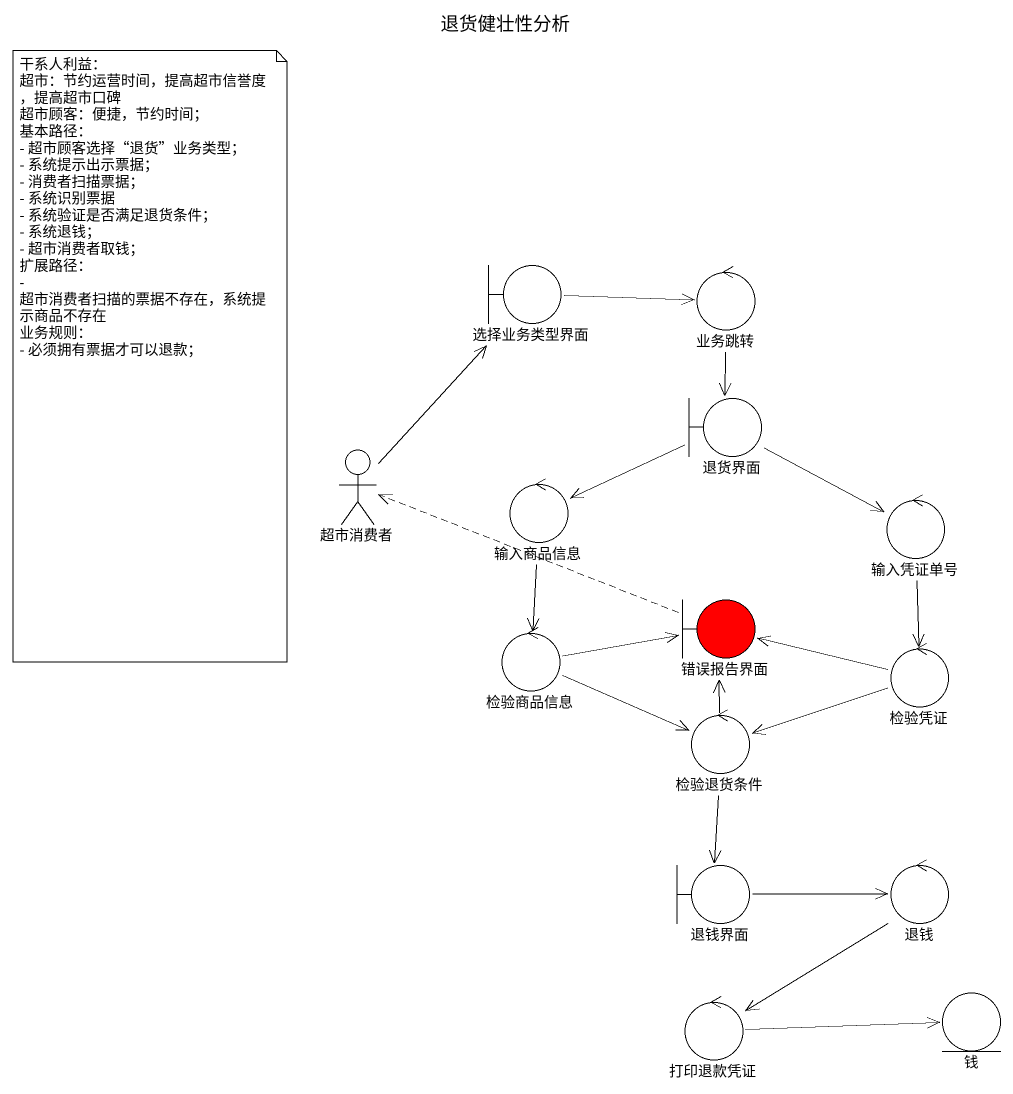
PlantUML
@startuml
title 退货健壮性分析
boundary 选择业务类型界面
control 业务跳转
boundary 退货界面
actor 超市消费者
control 输入商品信息
control 输入凭证单号
boundary 错误报告界面 #FF0000
control 检验商品信息
control 检验凭证
control 检验退货条件
boundary 退钱界面
control 退钱
control 打印退款凭证
entity 钱
选择业务类型界面 -right-> 业务跳转
业务跳转 --> 退货界面
退货界面 -left-> 输入商品信息
退货界面 -right-> 输入凭证单号
超市消费者 -up-> 选择业务类型界面
输入商品信息 --> 检验商品信息
输入凭证单号 --> 检验凭证
错误报告界面 .left.> 超市消费者
检验商品信息 -right-> 错误报告界面
检验商品信息 -right-> 检验退货条件
检验凭证 -left-> 错误报告界面
检验凭证 -left-> 检验退货条件
检验退货条件 -up-> 错误报告界面
检验退货条件 --> 退钱界面
退钱界面 -right-> 退钱
退钱 --> 打印退款凭证
打印退款凭证 -right-> 钱
note as N1
  干系人利益：
  超市：节约运营时间，提高超市信誉度，提高超市口碑
  超市顾客：便捷，节约时间；
  基本路径：
  - 超市顾客选择“退货”业务类型；
  - 系统提示出示票据；
  - 消费者扫描票据；
  - 系统识别票据
  - 系统验证是否满足退货条件；
  - 系统退钱；
  - 超市消费者取钱；
  扩展路径：
  - 超市消费者扫描的票据不存在，系统提示商品不存在
  业务规则：
  - 必须拥有票据才可以退款；
end note
@enduml
